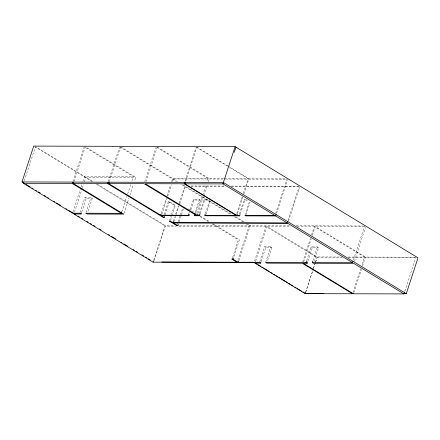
<?xml version="1.0" encoding="UTF-8"?>
<svg xmlns="http://www.w3.org/2000/svg" width="440" height="440" viewBox="0 0 440 440"><rect width="100%" height="100%" fill="white"/><g stroke="black" fill="none" stroke-linecap="round" stroke-linejoin="round"><path stroke-width="0.33" stroke-dasharray="2.2 1.65" d="M24.321 180.78L35.481 146.641L92.906 181.561M72.87 181.555L84.238 146.773L133.309 176.611L131.626 181.764M73.97 181.561L85.338 146.779L135.724 177.413L134.459 181.28M72.969 211.91L80.338 189.365M81.18 186.786L82.022 184.212M82.863 181.632L84.546 176.479L133.309 176.611M74.492 212.064L82.071 188.876M82.286 188.232L83.545 184.365M84.387 181.786L85.861 177.281L135.724 177.413M80.003 212.564L84.915 197.532L90.954 197.549L92.268 198.352L87.786 212.069M81.746 212.053L86.229 198.336L92.268 198.352M86.042 212.575L90.954 197.549M108.235 181.654L119.394 147.516M109.302 181.654L120.456 147.516M121.732 212.036L126.781 196.581M127.628 194.002L130.785 184.344M123.937 213.483L128.986 198.028M129.828 195.448L133.408 184.498M144.738 181.753L155.898 147.614M145.915 181.753L157.075 147.614M161.293 213.274L166.139 198.457M166.98 195.882L170.561 184.932M171.611 181.709L172.662 178.492L208.104 178.585L207.059 181.77M161.805 214.352L167.492 196.961M167.701 196.317L171.49 184.723M172.541 181.506L173.382 178.926L224.73 179.064M164.048 214.775L168.316 201.707L169.384 201.713L175.505 205.431L172.09 215.886M165.115 214.775L169.384 201.713M153.698 260.221L165.066 225.44L173.96 225.467M154.066 260.695L165.363 226.127L176.303 226.16M169.527 220.457L171.237 215.226M171.446 214.577L174.438 205.431L175.505 205.431M170.379 221.111L171.875 216.541M184.987 181.214L195.932 147.719M185.708 181.214L196.658 147.725M173.311 221.348L174.785 216.838M175.626 214.264L178.36 205.887M179.201 203.313L184.888 185.922M173.882 221.7L175.989 215.259M176.198 214.61L178.937 206.239M179.779 203.665L185.46 186.274M177.293 224.411L177.925 222.47M178.134 221.826L180.246 215.364M180.461 214.72L182.573 208.257M179.201 221.832L181.313 215.369M181.528 214.72L183.425 208.906M188.865 213.318L189.294 212.009M190.146 209.396L193.353 199.601L199.359 199.612L200.079 200.052L195.789 213.18M190.867 209.836L194.068 200.035L200.079 200.052M195.085 212.68L199.359 199.612M196.746 213.34L202.477 195.795M202.686 195.156L206.019 184.96M197.918 213.34L203.445 196.438M203.654 195.8L207.196 184.96M208.236 181.775L209.281 178.585L223.597 178.624M199.458 213.345L203.94 199.628L207.939 199.639M200.178 213.785L204.661 200.063L209.325 200.079M205.453 213.362L209.721 200.294M205.953 214.473L210.656 200.079M236.781 213.45L242.303 196.543M243.348 193.353L248.138 178.695L228.278 166.612M237.507 213.45L242.82 197.181M243.865 193.99L248.864 178.695L286.995 178.799M239.371 214.11L244.073 199.733L247.39 199.744M240.306 213.889L244.789 200.173L247.445 200.178M244.915 215.43L249.612 201.058M246.065 214.561L250.118 202.147M232.661 257.307L238.365 239.861L239.431 239.861L233.728 257.307M237.82 260.447L249.189 225.665L246.257 223.883M238.887 260.453L250.256 225.671L247.341 223.894M254.54 260.964L265.837 226.402L317.086 257.56L342.397 257.626M255.602 261.184L266.97 226.402L317.185 256.938L341.875 257.004M259.694 261.789L264.605 246.763L270.743 246.78L271.876 247.467L267.157 261.921M275.627 213.582L286.786 179.443M276.557 213.373L287.507 179.878M261.201 261.338L265.738 247.451L271.876 247.467M265.617 262.46L270.743 246.78M288.062 220.369L299.007 186.874M288.425 221.364L299.585 187.226M302.715 261.954L310.502 238.123M311.559 234.905L314.292 226.529L364.507 257.065L361.983 264.792M303.661 261.96L311.24 238.772M312.29 235.549L315.238 226.534L365.453 257.065L415.261 257.202M306.68 260.607L311.163 246.89L317.411 246.906L318.543 247.594L313.847 261.971M307.813 261.3L312.301 247.577L318.543 247.594M312.923 260.623L317.411 246.906M305.608 292.364L313.187 269.176M313.395 268.532L315.293 262.735M315.502 262.091L317.185 256.938M305.784 292.127L313.247 269.297M313.462 268.648L315.381 262.779M315.59 262.125L317.086 257.56M353.43 260.117L364.381 226.622M354.36 261.448L365.514 227.315M352.93 292.49L360.718 268.659M353.875 292.49L361.455 269.302M362.505 266.085L365.453 257.065M404.784 291.341L415.729 257.846M112.063 146.85L114.12 146.856M224.279 178.629L248.138 178.695M225.418 179.069L287.716 179.234M191.048 185.939L225.28 186.032M231.44 186.049L299.222 186.23M190.938 186.285L225.17 186.379M231.336 186.395L298.425 186.577M201.229 199.617L202.406 199.623M241.263 199.727L241.989 199.727M179.432 225.478L290.648 225.781M296.125 225.792L363.22 225.973M179.036 226.166L290.978 226.468M297.149 226.485L365.728 226.666M348.051 257.021L364.507 257.065M348.557 257.642L416.972 257.829M196.867 147.076L227.832 165.907M228.415 166.26L248.864 178.695M196.141 147.076L227.689 166.26M157.284 146.971L209.281 178.585M244.073 199.733L244.789 200.173M156.69 147.323L208.104 178.585M311.163 246.89L312.301 247.577M120.67 146.872L177.408 181.374M183.161 184.872L232.161 214.665M235.664 216.799L244.42 222.123M119.603 146.872L176.479 181.456M181.759 184.663L231.011 214.615M234.531 216.755L243.326 222.101M203.94 199.628L204.661 200.063M193.353 199.601L194.068 200.035M264.605 246.763L265.738 247.451M188.381 208.819L196.009 213.461M200.112 215.958L209.501 221.667M213.026 223.806L239.431 239.861M200.222 216.667L208.434 221.661M211.959 223.801L238.365 239.861M168.316 201.707L174.438 205.431M97.597 184.415L165.066 225.44M34.892 146.795L92.23 181.66M96.327 184.151L165.363 226.127M84.915 197.532L86.229 198.336"/><path stroke-width="0.66" d="M23.755 183.018L22 181.951L33.726 146.086L235.114 146.625L418 257.829L406.274 293.7L403.53 293.695M81.532 212.707L81.103 214.016L79.788 213.213L72.55 213.197L23.48 183.359L23.898 182.072M23.48 183.359L72.237 183.491L72.661 182.198M121.732 212.036L121.308 213.329L85.828 213.23L87.142 214.032L123.723 214.126L73.343 183.491L73.761 182.204M73.343 183.491L107.602 183.585L108.026 182.298M189.371 214.407L188.947 215.716L188.227 215.276L160.666 215.204L108.669 183.585L109.087 182.298M160.666 215.204L161.084 213.917M107.602 183.585L163.196 217.388L164.257 217.388L164.687 216.084M81.103 214.016L73.865 213.994L153.065 262.158L153.489 260.865M199.964 214.44L199.54 215.743L198.82 215.309L197.28 215.303L145.282 183.684L184.14 183.788L184.564 182.501M240.091 214.544L239.668 215.853L238.948 215.413L236.863 215.407L184.866 183.794L185.29 182.507M178.36 224.411L177.936 225.704L176.869 225.704L169.312 221.111L170.379 221.111L172.887 222.635L173.311 221.348M188.227 215.276L188.65 213.972M199.54 215.743L194.953 215.732L194.233 215.292L194.662 213.989M197.28 215.303L197.709 213.994M198.82 215.309L199.243 214M239.668 215.853L205.53 215.76L204.809 215.325L205.238 214.016M22 181.951L223.388 182.496L235.114 146.625M236.863 215.407L237.292 214.104M237.188 262.383L232.029 259.243L232.452 257.95M232.029 259.243L233.096 259.243L233.514 257.956M238.678 261.096L238.255 262.383L233.096 259.243M307.599 261.949L307.175 263.257L306.036 262.565L265.617 262.46L266.75 263.148L302.291 263.247L352.506 293.777L305.184 293.651L254.969 263.115L255.393 261.828M184.866 183.794L223.003 183.893L274.995 215.512L244.915 215.43L245.636 215.87L275.715 215.947L276.139 214.66M254.969 263.115L260.612 263.131L261.003 261.938M172.887 222.635L287.221 222.943L287.639 221.656M306.036 262.565L306.466 261.261M404.36 292.627L403.942 293.915L353.727 263.384L313.418 263.274L312.284 262.587L312.708 261.278M305.184 293.651L305.608 292.364M312.284 262.587L352.589 262.691L353.012 261.404M234.201 152.334L236.032 147.186M108.669 183.585L144.106 183.684L196.103 215.298L194.233 215.292M204.809 215.325L236.137 215.407L184.14 183.788M188.947 215.716L161.387 215.644L164.257 217.388M161.843 262.02L254.117 262.268L257.026 264.038M153.065 262.158L259.479 262.444L260.612 263.131M307.175 263.257L303.237 263.247L353.452 293.783L403.942 293.915M305.36 293.43L323.895 293.48M352.044 293.557L353.414 293.557M223.388 182.496L406.274 293.7M275.715 215.947L287.221 222.943M352.589 262.691L287.793 223.295L173.465 222.987L177.936 225.704M258.192 264.748L260.519 266.162M261.685 266.871L263.434 267.933M264.594 268.642L269.253 271.475M270.419 272.184L272.168 273.246M273.916 274.307L275.077 275.017M276.243 275.726L277.992 276.788M279.153 277.497L287.309 282.452M288.47 283.162L290.219 284.224M291.385 284.933L293.128 285.995M294.877 287.056L296.043 287.766M297.209 288.47L301.868 291.302M303.028 292.012L304.777 293.073M72.237 183.491L121.308 213.329M26.098 184.443L30.19 186.934M31.944 188.001L33.116 188.711M35.459 190.135L36.625 190.845M38.385 191.912L40.139 192.984M44.231 195.47L45.986 196.537M47.746 197.604L48.912 198.319M53.592 201.163L54.764 201.878M56.518 202.945L60.616 205.431M65.879 208.637L67.05 209.347M68.805 210.413L75.24 214.33M78.166 216.106L79.338 216.816M81.092 217.882L82.847 218.95M86.944 221.441L88.116 222.156M90.453 223.575L91.625 224.29M93.379 225.357L95.134 226.424M99.231 228.916L100.986 229.983M108.592 234.603L109.764 235.318M111.518 236.385L115.61 238.876M120.879 242.077L122.045 242.787M123.805 243.854L127.897 246.345M133.166 249.546L134.332 250.261M136.087 251.328L137.847 252.395M141.939 254.881L143.693 255.948M145.453 257.021L146.619 257.73M148.374 258.797L150.134 259.864M223.421 182.606L223.003 183.893L223.46 182.606"/></g></svg>
